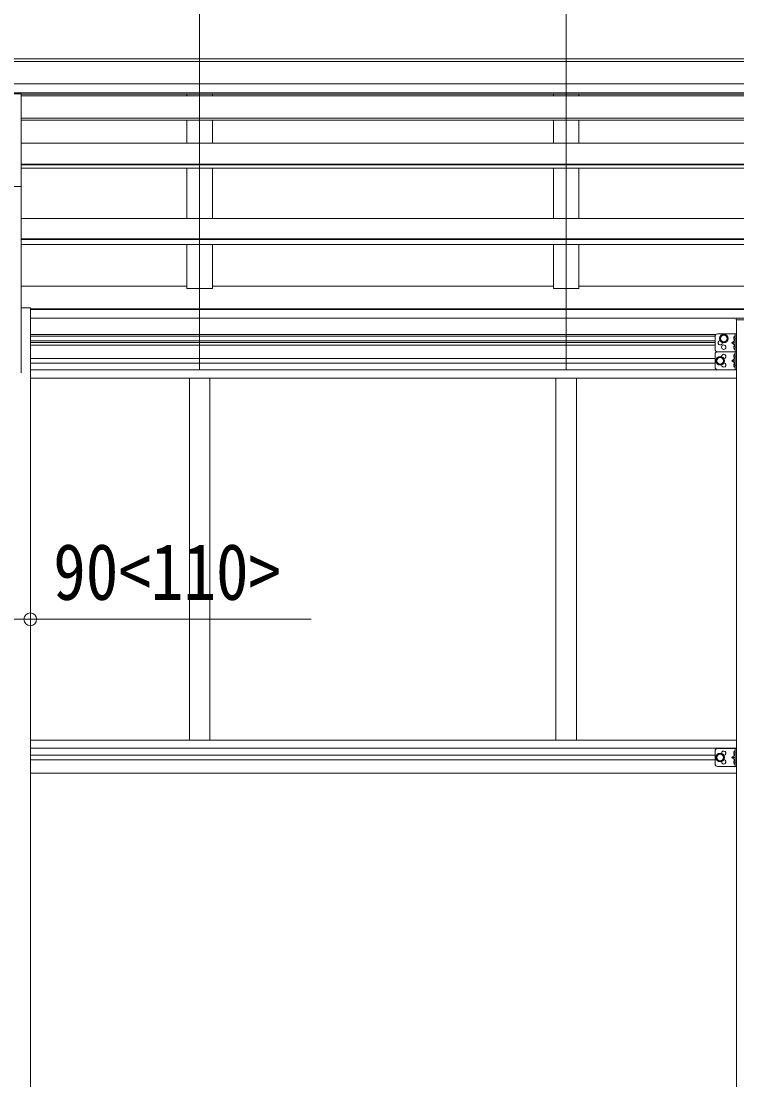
# Model space of a CAD drawing. Units: millimetres at full size, sheet at 1:25; details may follow other scales. Extents: x -6988 to 7066, y -4877 to 4823.
# Drawn here: x 877 to 2276, y -496 to 1572 of the extents above; entities that cross this region are included whole.
import ezdxf
from ezdxf.enums import TextEntityAlignment as Align

# ---------------------------------------------------------------- set-up
doc = ezdxf.new("R2010")
doc.units = ezdxf.units.MM
doc.header["$LTSCALE"] = 25
doc.header["$PDMODE"] = 32
doc.header["$PDSIZE"] = 25
for name, color, linetype, lineweight in [('0-1_本体', 4, 'Continuous', 9), ('0-2_部品', 7, 'Continuous', 9), ('0-8_PARTS2', 2, 'Continuous', 9), ('0-A_寸法', 6, 'Continuous', 9), ('1-1_GLASS', 4, 'Continuous', 9), ('1-2_GLASS_SEAL', 7, 'Continuous', 9)]:
    doc.layers.add(name, color=color, linetype=linetype, lineweight=lineweight)
doc.styles.add('ＭＳ ゴシック', font='')
doc.styles.get('ＭＳ ゴシック').set_extended_font_data('MS Gothic')

msp = doc.modelspace()

# ---------------------------------------------------------------- linework, layer by layer
at = {"layer": '0-1_本体'}
for p, q in [((-199.37, 1497.98), (4799.63, 1497.98)), ((-199.37, 1492.64), (4799.63, 1492.64)), ((-199.37, 1449.11), (4799.63, 1449.1)), ((-199.37, 1431.44), (4799.63, 1431.44)), ((877.63, 1429.06), (3722.63, 1429.06)), ((1201.13, 1425.92), (1201.13, 1429.06)), ((1251.13, 1425.92), (1251.13, 1429.06)), ((1917.13, 1425.92), (1917.13, 1429.06)), ((1967.13, 1425.92), (1967.13, 1429.06)), ((877.63, 1425.92), (3722.63, 1425.92)), ((877.63, 1382.44), (3722.63, 1382.44)), ((877.63, 1378.36), (3722.63, 1378.36)), ((1201.13, 1333.21), (1201.13, 1378.36)), ((1251.13, 1333.21), (1251.13, 1378.36)), ((1917.13, 1333.21), (1917.13, 1378.36)), ((1967.13, 1333.21), (1967.13, 1378.36)), ((877.63, 1333.21), (3722.63, 1333.21)), ((877.63, 885.01), (877.63, 1297.65)), ((877.63, 1292.47), (3722.63, 1292.47)), ((877.63, 1290.98), (3722.63, 1290.98)), ((877.63, 1284.19), (3722.63, 1284.19)), ((1201.13, 1185.9), (1201.13, 1284.19)), ((1251.13, 1185.9), (1251.13, 1284.19)), ((1917.13, 1185.9), (1917.13, 1284.19)), ((1967.13, 1185.9), (1967.13, 1284.19)), ((877.53, 1185.9), (3722.63, 1185.9)), ((877.47, 1146.69), (3722.63, 1146.69)), ((877.55, 1145.21), (3722.63, 1145.21)), ((877.53, 1135.55), (3722.63, 1135.55)), ((1201.13, 1135.55), (1201.13, 1049.47)), ((1251.13, 1135.55), (1251.13, 1049.47)), ((1917.13, 1135.55), (1917.13, 1049.47)), ((1967.13, 1135.55), (1967.13, 1049.47)), ((877.4, 1054.27), (1201.13, 1054.27)), ((1201.13, 1049.47), (1251.13, 1049.47)), ((1917.13, 1054.27), (1251.13, 1054.27)), ((1917.13, 1049.47), (1967.13, 1049.47)), ((2633.13, 1054.27), (1967.13, 1054.27)), ((877.63, 1011.39), (895.33, 1011.39)), ((895.33, 1011.39), (895.33, -1864.99)), ((895.33, 1009.97), (3704.8, 1009.97)), ((895.33, 1008.59), (3704.93, 1008.59)), ((895.33, 991.41), (3704.93, 991.41))]:
    msp.add_line(p, q, dxfattribs=at)
at = {"layer": '0-2_部品'}
for p, q in [((822.63, 1429.72), (877.63, 1429.72)), ((877.63, 1248.79), (877.63, 1429.72)), ((822.63, 1248.79), (877.63, 1248.79))]:
    msp.add_line(p, q, dxfattribs=at)
at = {"layer": '0-8_PARTS2'}
for p, q in [((1226.13, 891.21), (1226.13, 1553.74)), ((1942.13, 891.21), (1942.13, 1553.74))]:
    msp.add_line(p, q, dxfattribs=at)
at = {"layer": '0-A_寸法'}
for p, q in [((1226.13, 1716.75), (1226.13, 1487.74)), ((1942.13, 1716.75), (1942.13, 1487.74)), ((805.13, 403.37), (895.13, 403.37)), ((895.13, 403.37), (1443.66, 403.37))]:
    msp.add_line(p, q, dxfattribs=at)
msp.add_point((895.13, 403.37), dxfattribs=at)
at = {"layer": '1-1_GLASS'}
for p, q in [((2275.13, 988.36), (2275.13, -1565)), ((895.33, 959.89), (2235.13, 959.89)), ((895.33, 956.39), (2233.13, 956.39)), ((895.33, 947.39), (2233.13, 947.39)), ((895.33, 943.89), (2233.13, 943.89)), ((2233.13, 938.89), (895.33, 938.89)), ((895.33, 912.89), (2233.13, 912.89)), ((895.33, 903.89), (2233.13, 903.89)), ((895.33, 890.39), (2275.13, 890.39)), ((895.33, 874.39), (2275.13, 874.39)), ((1206.13, 874.89), (1206.13, 167.39)), ((1246.13, 874.89), (1246.13, 167.39)), ((1922.13, 874.39), (1922.13, 167.39)), ((1962.13, 874.39), (1962.13, 167.39)), ((895.13, 167.39), (2275.13, 167.39)), ((895.13, 151.39), (2275.13, 151.39)), ((895.13, 137.89), (2233.13, 137.89)), ((895.13, 128.89), (2233.13, 128.89)), ((895.13, 102.89), (2275.13, 102.89))]:
    msp.add_line(p, q, dxfattribs=at)
at = {"layer": '1-2_GLASS_SEAL'}
for p, q in [((2274.63, 989.86), (2274.63, 988.36)), ((2325.63, 988.36), (2274.63, 988.36)), ((2233.13, 955.89), (2233.13, 930.89)), ((2238.13, 960.89), (2275.13, 960.89)), ((2272.13, 956.39), (2271.33, 956.25)), ((2272.63, 960.89), (2272.63, 925.89)), ((2275.13, 960.89), (2275.13, 925.89)), ((2272.63, 943.39), (2265.63, 943.39)), ((2272.13, 948.39), (2271.33, 948.54)), ((2272.13, 938.39), (2271.33, 938.25)), ((2272.13, 930.39), (2271.33, 930.54)), ((2272.13, 948.39), (2272.63, 948.48)), ((2272.13, 930.39), (2272.63, 930.48)), ((2233.13, 920.89), (2233.13, 895.89)), ((2238.13, 925.89), (2275.13, 925.89)), ((2272.13, 921.39), (2271.33, 921.25)), ((2272.13, 913.39), (2271.33, 913.54)), ((2272.13, 913.39), (2272.63, 913.48)), ((2272.63, 925.89), (2272.63, 890.89)), ((2238.13, 890.89), (2275.13, 890.89)), ((2272.63, 908.39), (2265.63, 908.39)), ((2272.13, 903.39), (2271.33, 903.25)), ((2272.13, 895.39), (2271.33, 895.54)), ((2272.13, 895.39), (2272.63, 895.48)), ((2233.13, 145.89), (2233.13, 120.89)), ((2238.13, 150.89), (2275.13, 150.89)), ((2272.13, 146.39), (2271.33, 146.25)), ((2272.63, 150.89), (2272.63, 115.89)), ((2275.13, 150.89), (2275.13, 115.89)), ((2272.63, 133.39), (2265.63, 133.39)), ((2272.13, 138.39), (2271.33, 138.54)), ((2272.13, 128.39), (2271.33, 128.25)), ((2272.13, 138.39), (2272.63, 138.48)), ((2238.13, 115.89), (2275.13, 115.89)), ((2272.13, 120.39), (2271.33, 120.54)), ((2272.13, 120.39), (2272.63, 120.48))]:
    msp.add_line(p, q, dxfattribs=at)
for points in [[(2250.13, 944.39), (2256.63, 948.14), (2256.63, 955.65), (2250.13, 959.4), (2243.63, 955.65), (2243.63, 948.14)], [(2243.13, 900.89), (2249.63, 904.64), (2249.63, 912.15), (2243.13, 915.9), (2236.63, 912.15), (2236.63, 904.64)], [(2243.13, 125.89), (2249.63, 129.64), (2249.63, 137.15), (2243.13, 140.9), (2236.63, 137.15), (2236.63, 129.64)]]:
    msp.add_lwpolyline(points, close=True, dxfattribs=at)
for points in [[(2273.02, 952.39), (2272.38, 953.58), (2270.15, 954.69)], [(2273.02, 952.39), (2272.38, 951.21), (2270.15, 950.09)], [(2272.13, 948.39), (2272.13, 956.39), (2272.63, 956.31), (2272.63, 948.48)], [(2272.63, 948.39), (2265.63, 943.39), (2272.63, 938.39)], [(2273.02, 934.39), (2272.38, 935.58), (2270.15, 936.69)], [(2273.02, 934.39), (2272.38, 933.21), (2270.15, 932.09)], [(2272.13, 930.39), (2272.13, 938.39), (2272.63, 938.31), (2272.63, 930.48)], [(2238.13, 925.89), (2275.13, 925.89), (2275.13, 890.89)], [(2272.63, 913.39), (2265.63, 908.39), (2272.63, 903.39)], [(2273.02, 917.39), (2272.38, 918.58), (2270.15, 919.69)], [(2273.02, 917.39), (2272.38, 916.21), (2270.15, 915.09)], [(2272.13, 913.39), (2272.13, 921.39), (2272.63, 921.31), (2272.63, 913.48)], [(2273.02, 899.39), (2272.38, 900.58), (2270.15, 901.69)], [(2273.02, 899.39), (2272.38, 898.21), (2270.15, 897.09)], [(2272.13, 895.39), (2272.13, 903.39), (2272.63, 903.31), (2272.63, 895.48)], [(2272.13, 138.39), (2272.13, 146.39), (2272.63, 146.31), (2272.63, 138.48)], [(2272.63, 138.39), (2265.63, 133.39), (2272.63, 128.39)], [(2273.02, 142.39), (2272.38, 143.58), (2270.15, 144.69)], [(2273.02, 142.39), (2272.38, 141.21), (2270.15, 140.09)], [(2273.02, 124.39), (2272.38, 125.58), (2270.15, 126.69)], [(2273.02, 124.39), (2272.38, 123.21), (2270.15, 122.09)], [(2272.13, 120.39), (2272.13, 128.39), (2272.63, 128.31), (2272.63, 120.48)]]:
    msp.add_lwpolyline(points, dxfattribs=at)
for centre, radius in [((2250.13, 951.89), 8.5), ((2250.13, 951.89), 7.5), ((2250.13, 951.89), 6.5), ((2250.13, 934.89), 4.25), ((2243.13, 908.39), 8.5), ((2243.13, 908.39), 7.5), ((2243.13, 908.39), 6.5), ((2243.13, 133.39), 8.5), ((2243.13, 133.39), 7.5), ((2243.13, 133.39), 6.5)]:
    msp.add_circle(centre, radius, dxfattribs=at)
for centre, radius, start, end in [((2276.13, 989.86), 1.5, 90, 180), ((2238.13, 955.89), 5, 90, 180), ((2276.23, 952.39), 6.5, 147.94412, 212.05588), ((2271.49, 955.37), 0.9, 100, 147.94412), ((2238.13, 930.89), 5, 180, 270), ((2243.13, 943.39), 4.25, 94.76077, 6.29431), ((2276.23, 934.39), 6.5, 147.94412, 212.05588), ((2271.49, 949.42), 0.9, 212.05588, 260), ((2271.49, 937.37), 0.9, 100, 147.94412), ((2271.49, 931.42), 0.9, 212.05588, 260), ((2238.13, 920.89), 5, 90, 180), ((2250.13, 916.89), 4.25, 274.76077, 186.29431), ((2276.23, 917.39), 6.5, 147.94412, 212.05588), ((2271.49, 920.37), 0.9, 100, 147.94412), ((2271.49, 914.42), 0.9, 212.05588, 260), ((2238.13, 895.89), 5, 180, 270), ((2250.13, 899.89), 4.25, 173.70569, 85.23923), ((2276.23, 899.39), 6.5, 147.94412, 212.05588), ((2271.49, 902.37), 0.9, 100, 147.94412), ((2271.49, 896.42), 0.9, 212.05588, 260), ((2238.13, 145.89), 5, 90, 180), ((2250.13, 141.89), 4.25, 274.76077, 186.29431), ((2276.23, 142.39), 6.5, 147.94412, 212.05588), ((2271.49, 145.37), 0.9, 100, 147.94412), ((2250.13, 124.89), 4.25, 173.70569, 85.23923), ((2276.23, 124.39), 6.5, 147.94412, 212.05588), ((2271.49, 139.42), 0.9, 212.05588, 260), ((2271.49, 127.37), 0.9, 100, 147.94412), ((2238.13, 120.89), 5, 180, 270), ((2271.49, 121.42), 0.9, 212.05588, 260)]:
    msp.add_arc(centre, radius, start, end, dxfattribs=at)

# ---------------------------------------------------------------- texts
at = {"layer": '0-A_寸法', "color": 7, "style": 'ＭＳ ゴシック', "width": 0.85}
msp.add_text('90<110>', height=110, dxfattribs=at).set_placement((940.01, 408.37), align=Align.BOTTOM_LEFT)

doc.saveas('drawing.dxf')
